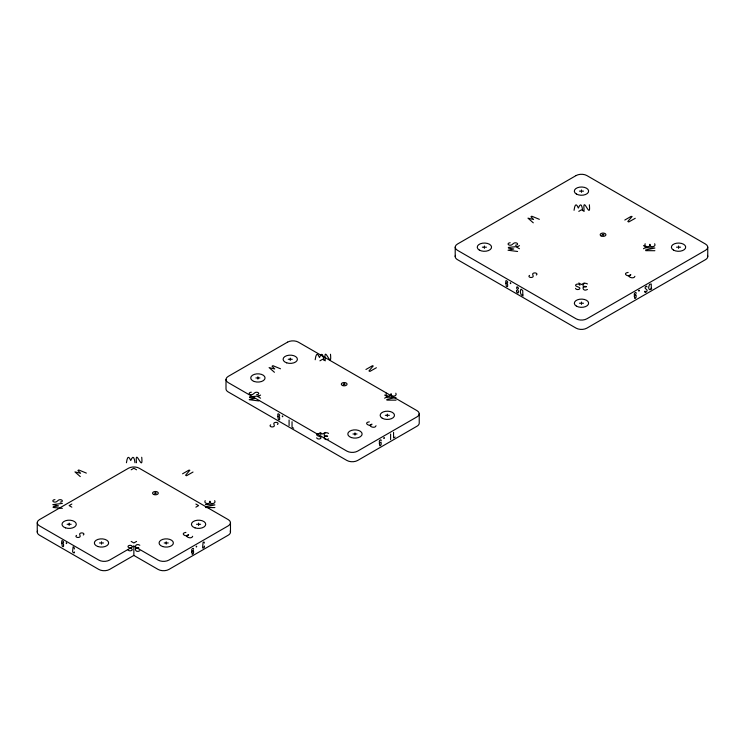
<?xml version="1.0" encoding="UTF-8"?>
<svg xmlns="http://www.w3.org/2000/svg" width="745" height="745" viewBox="0 0 745 745"><rect width="100%" height="100%" fill="white"/><g stroke="black" fill="none" stroke-linecap="round" stroke-linejoin="round"><path stroke-width="1.12" d="M204.391 546.811L204.456 546.066L203.962 547.556A2.002 1.155 -60 0 1 203.087 548.059A1.145 0.661 -60 0 1 202.603 547.482L203.087 542.49A2.002 1.155 -60 0 1 203.962 541.978L204.456 543.03M74.398 552.66L74.463 551.98L73.978 552.911A2.002 1.155 60 0 1 73.094 552.399A1.145 0.661 60 0 1 72.61 551.263L73.094 546.83A2.002 1.155 60 0 1 73.978 547.333L74.463 548.953M126.436 462.757C127.386 455.865 128.773 455.912 130.729 460.54C132.675 455.912 134.063 455.865 135.013 462.757M315.191 359.742C316.141 352.851 317.528 352.897 319.484 357.526C321.43 352.897 322.818 352.851 323.768 359.742M574.05 210.295C575.01 203.394 576.388 203.441 578.343 208.069C580.299 203.441 581.677 203.394 582.637 210.295M650.86 289.256L651.698 288.753M71.846 504.048L69.145 505.604L71.846 507.159M131.167 469.797L133.858 468.242L136.558 469.797M260.592 395.074L257.9 396.629L260.592 398.184M319.922 360.822L322.613 359.267L325.314 360.822M519.461 245.617L516.76 247.182L519.461 248.737M578.781 211.375L581.482 209.811L584.173 211.375M182.572 473.801L188.811 470.197L189.863 470.235L185.598 475.236L186.492 475.748L193.02 472.041M365.935 369.492L372.174 365.888L373.226 365.925L368.961 370.926L369.855 371.438L376.383 367.741M624.804 220.036L631.034 216.432L632.095 216.469L627.821 221.479L628.724 221.982L635.252 218.285M136.558 541.41L133.858 542.965L131.167 541.41M195.879 507.159L198.58 505.604L195.879 504.048M325.314 432.435L322.613 433.99L319.922 432.435M384.634 398.184L387.335 396.629L384.634 395.074M584.173 282.988L581.482 284.543L578.781 282.988M643.494 248.737L646.194 247.182L643.494 245.617M133.858 546.085L109.59 560.091A7.627 4.405 0 0 1 98.806 560.091L39.485 525.849A7.627 4.405 0 0 1 39.485 519.619L128.466 468.242A7.627 4.405 0 0 1 139.25 468.242L228.24 519.619A7.627 4.405 0 0 1 228.24 525.849L168.919 560.091A7.627 4.405 0 0 1 158.126 560.091L133.858 546.085L133.858 555.425L109.59 569.431A7.627 4.405 0 0 1 98.806 569.431L39.485 535.189A7.627 4.405 0 0 1 37.511 530.934M369.287 421.838C362.619 422.778 370.218 427.397 371.988 424.175C366.233 425.451 375.061 429.474 376.029 425.73M628.156 272.391C621.47 273.378 629.087 277.922 630.847 274.719C625.102 276.013 633.921 280.008 634.898 276.283M185.924 532.377C179.312 533.336 186.837 537.927 188.625 534.714C182.879 536 191.698 539.995 192.666 536.27M395.176 437.017L393.565 437.948L393.565 432.351M517.589 246.53L508.36 247.424L508.509 248.15L513.743 249.007L508.062 250.246L517.589 251.484M258.729 395.977L249.501 396.88L249.649 397.606L254.883 398.454L249.203 399.692L258.729 400.931M62.347 503.406L52.821 504.644L58.492 505.883L53.268 506.73L53.118 507.457L62.347 508.36M579.452 191.13L583.503 191.13M602.1 234.722L603.999 234.722M482.378 247.182L486.429 247.182M676.525 247.182L680.576 247.182M645.356 247.685L654.874 248.038L645.729 249.929L645.747 250.665L654.892 250.711M587.451 283.947C582.385 280.865 581.147 288.855 586.492 286.695C581.156 284.515 582.376 292.543 587.451 289.451M579.452 303.224L583.503 303.224M288.231 359.267L292.282 359.267M255.88 377.948L259.921 377.948M343.231 384.178L345.14 384.178M386.497 397.132L396.014 397.495L386.869 399.385L386.879 400.112L396.033 400.158M385.305 415.31L389.356 415.31M328.582 433.394C323.526 430.312 322.287 438.302 327.632 436.151C322.315 434.009 323.507 441.99 328.582 438.907M352.953 433.99L356.995 433.99M154.476 493.153L156.385 493.153M205.369 504.551L214.886 504.914L205.741 506.805L205.75 507.541L214.905 507.587M67.124 524.284L71.166 524.284M196.55 524.284L200.601 524.284M99.476 542.965L103.527 542.965M164.198 542.965L168.24 542.965M139.827 545.228C134.789 542.22 133.532 550.108 138.877 547.975C133.523 545.834 134.77 553.805 139.827 550.732M539.361 219.328L531.734 216.199L530.952 216.776L533.606 219.514L527.972 218.145L533.29 222.829M280.493 368.784L272.866 365.655L272.083 366.223L274.737 368.961L269.103 367.602L274.43 372.286M86.346 473.094L78.719 469.965L77.936 470.533L80.59 473.271L74.956 471.911L80.283 476.595M522.366 295.495L523.195 295.951M293.651 428.235L292.04 427.304L292.04 421.707M133.858 555.425L158.126 569.431A7.627 4.405 0 0 0 168.919 569.431L228.24 535.189A7.627 4.405 0 0 0 230.214 530.934M645.077 292.096L645.021 291.276L645.077 292.096A1.127 0.652 -60 0 0 645.813 292.236A2.589 1.49 -60 0 0 646.558 291.733C649.053 289.088 643.335 289.153 645.505 286.76A2.589 1.49 -60 0 1 646.558 286.154L647.033 286.983M516.583 291.658L516.527 290.764L516.583 291.658A1.127 0.652 60 0 0 517.309 292.636A2.589 1.49 60 0 0 518.054 292.999C520.224 291.174 515.046 288.501 517.011 286.806A2.589 1.49 60 0 1 518.054 287.412L518.539 288.799M707.75 247.182L707.75 256.522M678.555 246.008L678.555 248.346M654.697 243.745C656.745 247.396 648.616 247.759 649.929 244.295C651.307 247.787 643.121 247.368 645.161 243.745M639.229 290.289L639.229 290.848M638.8 290.541L638.8 291.09M636.128 293.437L636.128 293.083A1.127 0.652 -60 0 0 635.634 292.515A2.067 1.192 -60 0 0 635.075 292.766A1.127 0.652 -60 0 0 634.274 294.145L634.768 298.475A1.956 1.136 -60 0 0 635.634 297.972A1.145 0.661 -60 0 0 636.128 296.836L636.128 295.476A1.127 0.652 -60 0 0 635.634 294.908M603.05 234.172L603.05 235.271M589.342 204.791C591.074 221.489 582.366 193.598 584.099 210.295M581.482 189.966L581.482 192.303M581.482 302.051L581.482 304.388M510.735 283.091L510.735 283.649M510.306 282.849L510.306 283.398M507.634 282.662L507.634 282.299A1.127 0.652 60 0 0 507.14 281.172A2.067 1.192 60 0 0 506.581 280.772A1.127 0.652 60 0 0 505.781 281.238L506.274 286.127A1.956 1.136 60 0 0 507.14 286.62A1.145 0.661 60 0 0 507.634 286.052L507.634 284.702A1.127 0.652 60 0 0 507.14 283.566A2.067 1.192 60 0 0 506.581 283.174A1.127 0.652 60 0 0 505.781 283.631M484.408 246.008L484.408 248.346M455.204 247.182L455.204 256.522M419.23 413.754L419.23 423.095A7.627 4.405 0 0 1 416.995 426.205L357.665 460.457A7.627 4.405 0 0 1 346.881 460.457L228.24 391.963A7.627 4.405 0 0 1 226.005 388.843L226.005 379.503M395.837 393.202C397.867 396.815 389.747 397.234 391.069 393.751C392.382 397.225 384.271 396.834 386.301 393.202M390.613 434.056L390.613 439.652M387.335 414.146L387.335 416.483M384.262 437.641L384.262 438.19M383.833 437.883L383.833 438.433M381.161 440.779L381.161 440.425A1.127 0.652 -60 0 0 380.667 439.857A2.067 1.192 -60 0 0 380.108 440.109A1.127 0.652 -60 0 0 379.307 441.487L379.801 445.817A1.956 1.136 -60 0 0 380.667 445.314A1.145 0.661 -60 0 0 381.161 444.178L381.161 442.828A1.127 0.652 -60 0 0 380.667 442.26A2.067 1.192 -60 0 0 380.108 442.511A1.127 0.652 -60 0 0 379.307 443.89M354.974 432.826L354.974 435.164M344.19 383.628L344.19 384.727M330.473 354.238C332.205 370.945 323.507 343.054 325.23 359.751M290.261 358.103L290.261 360.431M289.088 419.994L289.088 425.6M282.737 416.25L282.737 416.8M282.308 415.999L282.308 416.548M279.636 415.812L279.636 415.449A1.127 0.652 60 0 0 279.142 414.322A2.067 1.192 60 0 0 278.583 413.922A1.127 0.652 60 0 0 277.792 414.388L278.276 419.277A1.956 1.136 60 0 0 279.142 419.78A1.145 0.661 60 0 0 279.636 419.202L279.636 417.852A1.127 0.652 60 0 0 279.142 416.716A2.067 1.192 60 0 0 278.583 416.325A1.127 0.652 60 0 0 277.792 416.781M257.9 376.784L257.9 379.112M230.475 522.729L230.475 532.07M214.709 500.621C216.767 504.253 208.581 504.663 209.941 501.171C211.291 504.663 203.115 504.253 205.173 500.621M198.58 523.12L198.58 525.458M196.652 546.169L196.652 546.718M196.233 546.411L196.233 546.96M193.551 549.307L193.551 548.953A1.127 0.652 -60 0 0 193.067 548.385A2.067 1.192 -60 0 0 192.499 548.646A1.127 0.652 -60 0 0 191.707 550.015L192.191 554.345A1.956 1.136 -60 0 0 193.067 553.842A1.145 0.661 -60 0 0 193.551 552.706L193.551 551.356A1.127 0.652 -60 0 0 193.067 550.788M166.219 541.801L166.219 544.139M155.435 492.603L155.435 493.702M141.718 457.262C143.375 474.034 134.789 446.031 136.475 462.766M101.506 541.801L101.506 544.139M69.145 523.12L69.145 525.458M66.659 543.077L66.659 543.626M66.24 542.835L66.24 543.384M63.558 542.639L63.558 542.276A1.127 0.652 60 0 0 63.074 541.149A2.067 1.192 60 0 0 62.506 540.758A1.127 0.652 60 0 0 61.714 541.215L62.198 546.104A1.956 1.136 60 0 0 63.074 546.607A1.145 0.661 60 0 0 63.558 546.038L63.558 544.679A1.127 0.652 60 0 0 63.074 543.552A2.067 1.192 60 0 0 62.506 543.152A1.127 0.652 60 0 0 61.714 543.617M37.25 522.729L37.25 532.07M191.707 552.418A1.127 0.652 -60 0 1 192.499 551.039A1.956 1.136 -60 0 1 193.039 550.806M132.256 546.579A2.133 1.229 0 0 0 129.099 545.498A2.133 1.229 0 0 0 128.978 547.612L131.241 548.562A2.133 1.229 0 0 1 131.12 550.685A2.133 1.229 0 0 1 127.972 549.605M60.205 502.13A2.133 1.229 0 0 0 62.068 500.305A2.133 1.229 0 0 0 58.408 500.23L56.76 501.543A2.133 1.229 0 0 1 53.091 501.469A2.133 1.229 0 0 1 54.962 499.653M83.291 534.994A2.133 1.229 0 0 0 82.378 532.945A2.133 1.229 0 0 0 79.706 534.389L80.134 535.99A2.133 1.229 0 0 1 77.461 537.434A2.133 1.229 0 0 1 76.549 535.385M579.88 285.298A2.133 1.229 0 0 0 576.723 284.217A2.133 1.229 0 0 0 576.602 286.331L578.865 287.281A2.133 1.229 0 0 1 578.744 289.405A2.133 1.229 0 0 1 575.587 288.324M515.447 245.254A2.133 1.229 0 0 0 517.319 243.429A2.133 1.229 0 0 0 513.65 243.364L512.001 244.667A2.133 1.229 0 0 1 508.341 244.593A2.133 1.229 0 0 1 510.204 242.777M536.298 275.007A2.133 1.229 0 0 0 535.394 272.949A2.133 1.229 0 0 0 532.712 274.402L533.15 275.995A2.133 1.229 0 0 1 530.468 277.447A2.133 1.229 0 0 1 529.565 275.389M707.489 255.377A7.627 4.405 0 0 1 705.515 259.632L586.874 328.135A7.627 4.405 0 0 1 576.081 328.135L457.439 259.632A7.627 4.405 0 0 1 455.465 255.377M634.274 296.547A1.127 0.652 -60 0 1 635.075 295.169A1.956 1.136 -60 0 1 635.615 294.936M321.011 434.745A2.133 1.229 0 0 0 317.854 433.674A2.133 1.229 0 0 0 317.743 435.788L320.005 436.738A2.133 1.229 0 0 1 319.884 438.852A2.133 1.229 0 0 1 316.727 437.781M256.587 394.701A2.133 1.229 0 0 0 258.459 392.885A2.133 1.229 0 0 0 254.79 392.811L253.142 394.114A2.133 1.229 0 0 1 249.473 394.049A2.133 1.229 0 0 1 251.344 392.224M277.438 424.454A2.133 1.229 0 0 0 276.525 422.406A2.133 1.229 0 0 0 273.853 423.858L274.281 425.451A2.133 1.229 0 0 1 271.608 426.894A2.133 1.229 0 0 1 270.696 424.846M651.307 288.082C650.376 291.789 647.377 288.604 649.202 285.549A1.267 0.736 -60 0 1 649.733 284.292L651.242 283.975L651.307 288.082M522.813 294.834C520.951 297.059 519.675 290.848 520.708 289.87A1.267 0.736 60 0 1 521.239 289.228L522.748 290.643L522.813 294.834M287.561 342.141L228.24 376.393A7.627 4.405 0 0 0 228.24 382.623L346.881 451.116A7.627 4.405 0 0 0 357.665 451.116L416.995 416.865A7.627 4.405 0 0 0 416.995 410.644L298.345 342.141A7.627 4.405 0 0 0 287.561 342.141M576.081 175.569L457.439 244.062A7.627 4.405 0 0 0 457.439 250.292L576.081 318.795A7.627 4.405 0 0 0 586.874 318.795L705.515 250.292A7.627 4.405 0 0 0 705.515 244.062L586.874 175.569A7.627 4.405 0 0 0 576.081 175.569M154.001 494.578A2.859 1.648 0 0 0 158.294 493.153A2.859 1.648 0 0 0 154.001 491.719A2.859 1.648 0 0 0 154.001 494.578M162.643 546.541A7.152 4.125 0 0 0 173.371 542.965A7.152 4.125 0 0 0 162.643 539.399A7.152 4.125 0 0 0 162.643 546.541M195.004 527.86A7.152 4.125 0 0 0 205.722 524.284A7.152 4.125 0 0 0 195.004 520.718A7.152 4.125 0 0 0 195.004 527.86M65.569 527.86A7.152 4.125 0 0 0 76.297 524.284A7.152 4.125 0 0 0 65.569 520.718A7.152 4.125 0 0 0 65.569 527.86M97.93 546.541A7.152 4.125 0 0 0 108.649 542.965A7.152 4.125 0 0 0 97.93 539.399A7.152 4.125 0 0 0 97.93 546.541M601.029 235.895A2.859 1.648 0 0 0 605.815 235.15A2.859 1.648 0 0 0 602.314 233.129A2.859 1.648 0 0 0 601.029 235.895M479.352 250.097A7.152 4.125 0 0 0 491.309 248.243A7.152 4.125 0 0 0 482.555 243.187A7.152 4.125 0 0 0 479.352 250.097M576.425 194.054A7.152 4.125 0 0 0 588.382 192.201A7.152 4.125 0 0 0 579.629 187.144A7.152 4.125 0 0 0 576.425 194.054M673.499 250.097A7.152 4.125 0 0 0 685.456 248.243A7.152 4.125 0 0 0 676.702 243.187A7.152 4.125 0 0 0 673.499 250.097M576.425 306.139A7.152 4.125 0 0 0 588.382 304.295A7.152 4.125 0 0 0 579.629 299.239A7.152 4.125 0 0 0 576.425 306.139M342.756 385.603A2.859 1.648 0 0 0 347.049 384.178A2.859 1.648 0 0 0 342.756 382.744A2.859 1.648 0 0 0 342.756 385.603M382.278 418.234A7.152 4.125 0 0 0 394.235 416.381A7.152 4.125 0 0 0 385.482 411.324A7.152 4.125 0 0 0 382.278 418.234M286.685 362.843A7.152 4.125 0 0 0 297.404 359.267A7.152 4.125 0 0 0 286.685 355.691A7.152 4.125 0 0 0 286.685 362.843M351.398 437.566A7.152 4.125 0 0 0 362.126 433.99A7.152 4.125 0 0 0 351.398 430.414A7.152 4.125 0 0 0 351.398 437.566M254.324 381.524A7.152 4.125 0 0 0 265.052 377.948A7.152 4.125 0 0 0 254.324 374.372A7.152 4.125 0 0 0 254.324 381.524"/></g></svg>
